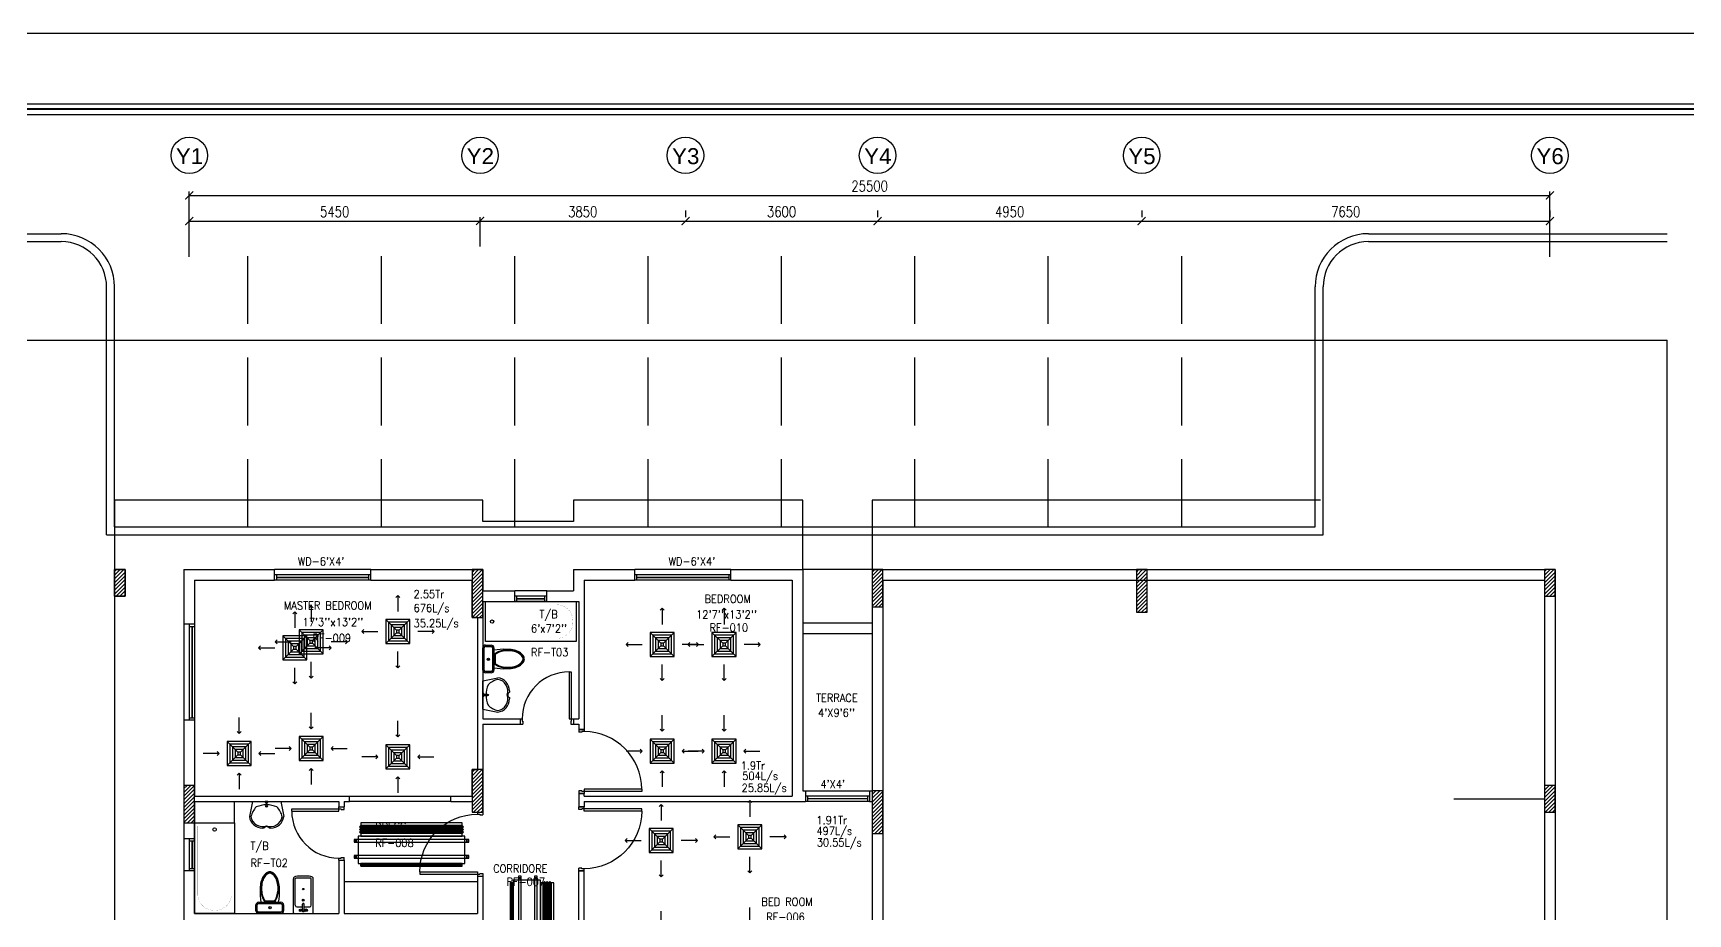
# Model space of a CAD drawing. Header units: millimetres. Extents: x -1288794 to 352264, y -1971533 to -1569871.
# Drawn here: x 18783 to 49797, y -1586391 to -1569871 of the extents above; entities that cross this region are included whole.
import ezdxf
from ezdxf.enums import TextEntityAlignment as Align

# ---------------------------------------------------------------- set-up
doc = ezdxf.new("R2010")
doc.units = ezdxf.units.MM
doc.header["$LTSCALE"] = 500
doc.header["$PDMODE"] = 34
for name, pattern in [('CENTER', [50.8, 31.75, -6.35, 6.35, -6.35]), ('DASHED', [19.05, 12.7, -6.35]), ('DASHED2', [9.525, 6.35, -3.175])]:
    doc.linetypes.add(name, pattern=pattern)
for name, color, linetype in [('A-ANNO-DIMS', 1, 'Continuous'), ('A-ANNO-SYMB', 33, 'Continuous'), ('A-ANNO-TEXT', 8, 'Continuous'), ('A-AREA', 8, 'CENTER'), ('A-DOOR', 4, 'Continuous'), ('A-FLOR-OVHD', 4, 'DASHED2'), ('A-FLOR-PFIX', 8, 'Continuous'), ('A-FLOR-SPCL', 8, 'Continuous'), ('A-GLAZ', 5, 'Continuous'), ('A-WALL-FULL', 8, 'Continuous'), ('AC-SAD TEXT', 3, 'Continuous'), ('FCU-AC', 160, 'Continuous'), ('L-WALK', 8, 'Continuous'), ('LOGO LINE', 7, 'Continuous'), ('LOGO1LINE', 7, 'Continuous'), ('RAD RIGHT', 1, 'Continuous'), ('S-COL- HACT.', 9, 'Continuous'), ('S-COL.', 8, 'Continuous'), ('SAD RIGHT', 3, 'Continuous')]:
    doc.layers.add(name, color=color, linetype=linetype)
doc.styles.add('ROMANS', font='romans.shx', dxfattribs={"width": 0.8})
doc.styles.add('SANSSERIF', font='sas_____.pfb')
doc.dimstyles.new('100 of DIM2', dxfattribs={"dimscale": 0, "dimtxt": 200, "dimasz": 150, "dimexe": 75, "dimexo": 200, "dimgap": 75, "dimtad": 1, "dimdec": 0, "dimrnd": 5, "dimzin": 0, "dimdsep": 46, "dimtxsty": 'ROMANS', "dimblk": 'ARCHTICK', "dimcen": 100, "dimclrd": 94, "dimclre": 94, "dimclrt": 2, "dimadec": 0, "dimazin": 0, "dimtfac": 1, "dimtdec": 0, "dimtofl": 0, "dimtmove": 2, "dimatfit": 3, "dimldrblk": 'OPEN90', "dimfxl": 75, "dimtolj": 1, "dimtzin": 0, "dimarcsym": 0})
pattern_1 = [(45, (1143665.13, -1215620.816), (-35.355339, 35.355339), [])]

# ---------------------------------------------------------------- blocks, each defined once
blk = doc.blocks.new('D-120-R1')
for p, q in [((-80, 1180), (-40, 1180)), ((-80, 1180), (-80, 100)), ((-40, 1180), (-40, 55)), ((-1200, 100), (-1160, 100)), ((-1200, 100), (-1200, 0)), ((-1160, 100), (-1160, 55)), ((-1160, 55), (-1150, 55)), ((-1150, 55), (-1150, 0)), ((-80, 100), (0, 100)), ((-50, 55), (-40, 55)), ((-50, 55), (-50, 0)), ((-50, 0), (0, 0)), ((0, 100), (0, 0)), ((-1200, 0), (-1150, 0))]:
    blk.add_line(p, q)
at = {"linetype": 'Continuous'}
blk.add_arc((-80, 100), 1080, 90, 180, dxfattribs=at)
blk = doc.blocks.new('D-100-R1')
for p, q in [((-80, 980), (-80, 100)), ((-80, 980), (-40, 980)), ((-40, 980), (-40, 55)), ((-1000, 100), (-1000, 0)), ((-1000, 100), (-960, 100)), ((-960, 100), (-960, 55)), ((-960, 55), (-950, 55)), ((-950, 55), (-950, 0)), ((-80, 100), (0, 100)), ((-50, 55), (-50, 0)), ((-50, 55), (-40, 55)), ((-50, 0), (0, 0)), ((0, 100), (0, 0)), ((-1000, 0), (-950, 0))]:
    blk.add_line(p, q)
at = {"linetype": 'Continuous'}
blk.add_arc((-80, 100), 880, 90, 180, dxfattribs=at)
blk = doc.blocks.new('W-60')
for p, q in [((600, 100), (0, 100)), ((600, 0), (0, 0)), ((40, 0), (40, 100)), ((560, 100), (560, 0))]:
    blk.add_line(p, q)
at = {"linetype": 'Continuous'}
for p, q in [((560, 53), (40, 53)), ((560, 47), (40, 47))]:
    blk.add_line(p, q, dxfattribs=at)
blk = doc.blocks.new('BIDET-1')
for p, q in [((175, 0), (-175, 0)), ((-185, -10), (-185, -649)), ((-150, -155), (-150, -649)), ((-15, -125), (-120, -125)), ((-39, -59), (-69, -59)), ((-54, -44), (-54, -74)), ((-15, -54), (-15, -174)), ((12, -250), (-12, -250)), ((-9, -259), (9, -241)), ((-9, -241), (9, -259)), ((0, -238), (0, -262)), ((15, -54), (15, -174)), ((120, -125), (15, -125)), ((39, -59), (69, -59)), ((54, -44), (54, -74)), ((150, -155), (150, -649)), ((185, -10), (185, -649))]:
    blk.add_line(p, q)
for centre, radius in [((-54, -59), 25), ((-54, -59), 20), ((-54, -59), 15.2), ((-54, -59), 10.2), ((0, -250), 17.5), ((0, -250), 12.5), ((54, -59), 20), ((54, -59), 15.2), ((54, -59), 10.2), ((0, -457), 12.5), ((0, -457), 10)]:
    blk.add_circle(centre, radius)
for centre, radius, start, end in [((-175, -10), 10, 90, 180), ((175, -10), 10, 0, 90), ((-120, -155), 30, 90, 180), ((0, -54), 20, 318.5904, 221.4096), ((0, -54), 15, 0, 180), ((0, -174), 15, 180, 0), ((120, -155), 30, 0, 90), ((-140, -649), 45, 180, 265.2062), ((-140, -649), 10, 180, 265.2062), ((0, 1020), 1720, 265.2062, 274.7938), ((0, 1020), 1685, 265.2062, 274.7938), ((140, -649), 10, 274.7938, 0), ((140, -649), 45, 274.7938, 0)]:
    blk.add_arc(centre, radius, start, end)
blk = doc.blocks.new('WC-1')
for p, q in [((-210, 0), (210, 0)), ((-260, -160), (-260, -50)), ((-235, -160), (-235, -50)), ((-210, -25), (210, -25)), ((210, -185), (-210, -185)), ((210, -210), (-210, -210)), ((91, -223), (-91, -223)), ((86, -235), (-86, -235)), ((235, -50), (235, -160)), ((260, -50), (260, -160))]:
    blk.add_line(p, q)
for radius in [22.1, 17.1]:
    blk.add_circle((-6, -107), radius)
for centre, radius, start, end in [((-210, -50), 50, 90, 180), ((-210, -160), 50, 180, 270), ((-210, -50), 25, 90, 180), ((-210, -160), 25, 180, 270), ((722, -383), 904, 168.9529, 184.0632), ((178, -428), 341, 149.8586, 166.4766), ((178, -428), 328, 149.8586, 166.4766), ((69, -365), 214, 138.4152, 149.8586), ((69, -365), 201, 139.9943, 149.8586), ((-69, -365), 201, 30.1414, 40.0057), ((-69, -365), 214, 30.1414, 41.5848), ((-178, -428), 328, 13.5234, 30.1414), ((-178, -428), 341, 13.5234, 30.1414), ((210, -50), 50, 360, 90), ((210, -50), 25, 360, 90), ((210, -160), 25, 270, 360), ((210, -160), 50, 270, 360), ((352, -470), 532, 177.5541, 180), ((352, -470), 532, 180, 193.5234), ((352, -470), 520, 166.4766, 180), ((352, -470), 520, 180, 193.5234), ((178, -512), 353, 193.5234, 210.1414), ((352, -470), 507, 166.4766, 180), ((352, -470), 507, 180, 193.5234), ((178, -512), 341, 193.5234, 210.1414), ((178, -512), 328, 193.5234, 210.1414), ((-178, -512), 328, 329.8586, 346.4766), ((-178, -512), 341, 329.8586, 346.4766), ((-178, -512), 353, 329.8586, 346.4766), ((-352, -470), 507, 360, 13.5234), ((-352, -470), 507, 346.4766, 360), ((-352, -470), 520, 360, 13.5234), ((-352, -470), 520, 346.4766, 360), ((-352, -470), 532, 346.4766, 360), ((-352, -470), 532, 360, 2.4459), ((69, -575), 226, 210.1414, 234.4972), ((69, -575), 214, 210.1414, 234.4972), ((69, -575), 201, 210.1414, 234.4972), ((0, -672), 108, 234.4972, 270), ((0, -672), 95.9, 234.4972, 270), ((0, -672), 83.4, 234.4972, 270), ((0, -672), 83.4, 270, 305.5028), ((0, -672), 95.9, 270, 305.5028), ((0, -672), 108, 270, 305.5028), ((-69, -575), 201, 305.5028, 329.8586), ((-69, -575), 214, 305.5028, 329.8586), ((-69, -575), 226, 305.5028, 329.8586)]:
    blk.add_arc(centre, radius, start, end)
at = {"linetype": 'Continuous', "ltscale": 50}
blk.add_arc((-722, -383), 904, 355.9368, 11.0471, dxfattribs=at)
blk = doc.blocks.new('LAV-4')
for p, q in [((-266, 0), (-322, -283)), ((-266, 0), (268, 0)), ((268, 0), (324, -280)), ((-48, -500), (-75, -500)), ((75, -500), (50, -500))]:
    blk.add_line(p, q)
for points in [[(-25, 0), (-25, -18), (25, -18), (25, 0)], [(-9, -20), (-9, -57), (8, -57), (8, -20)]]:
    blk.add_lwpolyline(points, close=True)
blk.add_circle((0, -91), 15.4)
for centre, radius, start, end in [((-75, -250), 250, 187.6784, 270), ((74, -366), 375, 135.3333, 167.1432), ((-75, -250), 220, 188.5814, 289.9523), ((0, -539), 477, 66.1261, 113.874), ((75, -250), 220, 250.0878, 350.8515), ((75, -250), 250, 270, 353.0121), ((-74, -366), 375, 12.5199, 44.6667), ((1, -527), 55.9, 28.7827, 151.2173), ((50, -499), 0, 238.1883, 0)]:
    blk.add_arc(centre, radius, start, end)
blk = doc.blocks.new('BT-2')
blk.add_lwpolyline([(0, 750), (1700, 750), (1700, 0), (0, 0)], close=True)
at = {"const_width": 2}
blk.add_lwpolyline([(60, 690), (1340, 690, -0.414214), (1640, 390), (1640, 360, -0.414214), (1340, 60), (60, 60)], format="xyb", close=True, dxfattribs=at)
blk.add_circle((125, 375), 31.9)
blk = doc.blocks.new('W-180')
for p, q in [((1800, 100), (0, 100)), ((1800, 0), (0, 0)), ((40, 0), (40, 100)), ((1760, 100), (1760, 0))]:
    blk.add_line(p, q)
at = {"linetype": 'Continuous'}
for p, q in [((1760, 53), (40, 53)), ((1760, 47), (40, 47))]:
    blk.add_line(p, q, dxfattribs=at)
blk = doc.blocks.new('W-120')
for p, q in [((1200, 100), (0, 100)), ((1200, 0), (0, 0)), ((40, 0), (40, 100)), ((1160, 100), (1160, 0))]:
    blk.add_line(p, q)
at = {"linetype": 'Continuous'}
for p, q in [((1160, 53), (40, 53)), ((1160, 47), (40, 47))]:
    blk.add_line(p, q, dxfattribs=at)
blk = doc.blocks.new('_ArchTick')
at = {"color": 0, "linetype": 'ByBlock', "const_width": 0.15}
blk.add_lwpolyline([(-0.5, -0.5), (0.5, 0.5)], dxfattribs=at)
blk = doc.blocks.new('*D25')
at = {"layer": 'A-ANNO-DIMS', "color": 94, "lineweight": -2, "ltscale": 3, "transparency": 16777216}
for p, q in [((31010, -1573196), (31010, -1573321)), ((34610, -1573196), (34610, -1573321)), ((31010, -1573396), (34610, -1573396))]:
    blk.add_line(p, q, dxfattribs=at)
at = {"layer": 'Defpoints', "color": 0, "ltscale": 3, "transparency": 16777216}
for p in [(31010, -1573396), (34610, -1573396), (34610, -1573396)]:
    blk.add_point(p, dxfattribs=at)
at = {"layer": 'A-ANNO-DIMS', "color": 94, "lineweight": -2, "ltscale": 3, "transparency": 16777216, "xscale": 150, "yscale": 150, "zscale": 150, "rotation": 180}
blk.add_blockref('_ArchTick', (31010, -1573396), dxfattribs=at)
at = {"layer": 'A-ANNO-DIMS', "color": 94, "lineweight": -2, "ltscale": 3, "transparency": 16777216, "xscale": 150, "yscale": 150, "zscale": 150}
blk.add_blockref('_ArchTick', (34610, -1573396), dxfattribs=at)
at = {"layer": 'A-ANNO-DIMS', "color": 2, "ltscale": 3, "transparency": 16777216, "insert": (32810, -1573221), "char_height": 200, "attachment_point": 5, "style": 'ROMANS'}
blk.add_mtext('\\A1;3600', dxfattribs=at)
blk = doc.blocks.new('_Open90')
at = {"color": 0, "linetype": 'ByBlock', "lineweight": -2}
for p, q in [((0, 0), (-1, 0)), ((-0.5, 0.5), (0, 0)), ((0, 0), (-0.5, -0.5))]:
    blk.add_line(p, q, dxfattribs=at)
blk = doc.blocks.new('*D26')
at = {"layer": 'A-ANNO-DIMS', "color": 94, "lineweight": -2, "ltscale": 3, "transparency": 16777216}
for p, q in [((39560, -1573196), (39560, -1573321)), ((47210, -1573196), (47210, -1573321)), ((39560, -1573396), (47210, -1573396))]:
    blk.add_line(p, q, dxfattribs=at)
at = {"layer": 'Defpoints', "color": 0, "ltscale": 3, "transparency": 16777216}
for p in [(39560, -1573396), (47210, -1573396), (47210, -1573396)]:
    blk.add_point(p, dxfattribs=at)
at = {"layer": 'A-ANNO-DIMS', "color": 94, "lineweight": -2, "ltscale": 3, "transparency": 16777216, "xscale": 150, "yscale": 150, "zscale": 150, "rotation": 180}
blk.add_blockref('_ArchTick', (39560, -1573396), dxfattribs=at)
at = {"layer": 'A-ANNO-DIMS', "color": 94, "lineweight": -2, "ltscale": 3, "transparency": 16777216, "xscale": 150, "yscale": 150, "zscale": 150}
blk.add_blockref('_ArchTick', (47210, -1573396), dxfattribs=at)
at = {"layer": 'A-ANNO-DIMS', "color": 2, "ltscale": 3, "transparency": 16777216, "insert": (43385, -1573221), "char_height": 200, "attachment_point": 5, "style": 'ROMANS'}
blk.add_mtext('\\A1;7650', dxfattribs=at)
blk = doc.blocks.new('*D27')
at = {"layer": 'A-ANNO-DIMS', "color": 94, "lineweight": -2, "ltscale": 3, "transparency": 16777216}
for p, q in [((21710, -1573871), (21710, -1573321)), ((27160, -1573871), (27160, -1573321)), ((21710, -1573396), (27160, -1573396))]:
    blk.add_line(p, q, dxfattribs=at)
at = {"layer": 'Defpoints', "color": 0, "ltscale": 3, "transparency": 16777216}
for p in [(27160, -1573396), (21710, -1574071), (27160, -1574071)]:
    blk.add_point(p, dxfattribs=at)
at = {"layer": 'A-ANNO-DIMS', "color": 94, "lineweight": -2, "ltscale": 3, "transparency": 16777216, "xscale": 150, "yscale": 150, "zscale": 150, "rotation": 180}
blk.add_blockref('_ArchTick', (21710, -1573396), dxfattribs=at)
at = {"layer": 'A-ANNO-DIMS', "color": 94, "lineweight": -2, "ltscale": 3, "transparency": 16777216, "xscale": 150, "yscale": 150, "zscale": 150}
blk.add_blockref('_ArchTick', (27160, -1573396), dxfattribs=at)
at = {"layer": 'A-ANNO-DIMS', "color": 2, "ltscale": 3, "transparency": 16777216, "insert": (24435, -1573221), "char_height": 200, "attachment_point": 5, "style": 'ROMANS'}
blk.add_mtext('\\A1;5450', dxfattribs=at)
blk = doc.blocks.new('*D28')
at = {"layer": 'A-ANNO-DIMS', "color": 94, "lineweight": -2, "ltscale": 3, "transparency": 16777216}
for p, q in [((27160, -1573871), (27160, -1573321)), ((31010, -1573196), (31010, -1573321)), ((27160, -1573396), (31010, -1573396))]:
    blk.add_line(p, q, dxfattribs=at)
at = {"layer": 'Defpoints', "color": 0, "ltscale": 3, "transparency": 16777216}
for p in [(31010, -1573396), (31010, -1573396), (27160, -1574071)]:
    blk.add_point(p, dxfattribs=at)
at = {"layer": 'A-ANNO-DIMS', "color": 94, "lineweight": -2, "ltscale": 3, "transparency": 16777216, "xscale": 150, "yscale": 150, "zscale": 150, "rotation": 180}
blk.add_blockref('_ArchTick', (27160, -1573396), dxfattribs=at)
at = {"layer": 'A-ANNO-DIMS', "color": 94, "lineweight": -2, "ltscale": 3, "transparency": 16777216, "xscale": 150, "yscale": 150, "zscale": 150}
blk.add_blockref('_ArchTick', (31010, -1573396), dxfattribs=at)
at = {"layer": 'A-ANNO-DIMS', "color": 2, "ltscale": 3, "transparency": 16777216, "insert": (29085, -1573221), "char_height": 200, "attachment_point": 5, "style": 'ROMANS'}
blk.add_mtext('\\A1;3850', dxfattribs=at)
blk = doc.blocks.new('*D29')
at = {"layer": 'A-ANNO-DIMS', "color": 94, "lineweight": -2, "ltscale": 3, "transparency": 16777216}
for p, q in [((34610, -1573196), (34610, -1573321)), ((39560, -1573196), (39560, -1573321)), ((34610, -1573396), (39560, -1573396))]:
    blk.add_line(p, q, dxfattribs=at)
at = {"layer": 'Defpoints', "color": 0, "ltscale": 3, "transparency": 16777216}
for p in [(34610, -1573396), (39560, -1573396), (39560, -1573396)]:
    blk.add_point(p, dxfattribs=at)
at = {"layer": 'A-ANNO-DIMS', "color": 94, "lineweight": -2, "ltscale": 3, "transparency": 16777216, "xscale": 150, "yscale": 150, "zscale": 150, "rotation": 180}
blk.add_blockref('_ArchTick', (34610, -1573396), dxfattribs=at)
at = {"layer": 'A-ANNO-DIMS', "color": 94, "lineweight": -2, "ltscale": 3, "transparency": 16777216, "xscale": 150, "yscale": 150, "zscale": 150}
blk.add_blockref('_ArchTick', (39560, -1573396), dxfattribs=at)
at = {"layer": 'A-ANNO-DIMS', "color": 2, "ltscale": 3, "transparency": 16777216, "insert": (37085, -1573221), "char_height": 200, "attachment_point": 5, "style": 'ROMANS'}
blk.add_mtext('\\A1;4950', dxfattribs=at)
blk = doc.blocks.new('*D30')
at = {"layer": 'A-ANNO-DIMS', "color": 94, "lineweight": -2, "ltscale": 3, "transparency": 16777216}
for p, q in [((21710, -1574066), (21710, -1572840)), ((21710, -1572915), (47210, -1572915)), ((47210, -1574066), (47210, -1572840))]:
    blk.add_line(p, q, dxfattribs=at)
at = {"layer": 'Defpoints', "color": 0, "ltscale": 3, "transparency": 16777216}
for p in [(47210, -1572915), (21710, -1574266), (47210, -1574266)]:
    blk.add_point(p, dxfattribs=at)
at = {"layer": 'A-ANNO-DIMS', "color": 94, "lineweight": -2, "ltscale": 3, "transparency": 16777216, "xscale": 150, "yscale": 150, "zscale": 150, "rotation": 180}
blk.add_blockref('_ArchTick', (21710, -1572915), dxfattribs=at)
at = {"layer": 'A-ANNO-DIMS', "color": 94, "lineweight": -2, "ltscale": 3, "transparency": 16777216, "xscale": 150, "yscale": 150, "zscale": 150}
blk.add_blockref('_ArchTick', (47210, -1572915), dxfattribs=at)
at = {"layer": 'A-ANNO-DIMS', "color": 2, "ltscale": 3, "transparency": 16777216, "insert": (34460, -1572740), "char_height": 200, "attachment_point": 5, "style": 'ROMANS'}
blk.add_mtext('\\A1;25500', dxfattribs=at)
blk = doc.blocks.new('fcu 3.5 tr')
at = {"layer": 'FCU-AC'}
h = blk.add_hatch(dxfattribs=at)
h.set_pattern_fill('NET', color=3)
h.paths.add_polyline_path([(100970, -1580238), (99070, -1580238), (99070, -1580288), (100970, -1580288)])
for p, q in [((99045, -1579550), (99070, -1579525)), ((100970, -1579525), (99070, -1579525)), ((100995, -1579550), (100970, -1579525)), ((100995, -1579550), (99045, -1579550)), ((99045, -1579550), (99070, -1579575)), ((99045, -1579600), (99070, -1579575)), ((100995, -1579600), (99045, -1579600)), ((99045, -1579600), (99070, -1579625)), ((99045, -1579650), (99070, -1579625)), ((100995, -1579650), (99045, -1579650)), ((99045, -1579650), (99070, -1579675)), ((100970, -1579575), (99070, -1579575)), ((100970, -1579575), (99070, -1579575)), ((100970, -1579625), (99070, -1579625)), ((100970, -1579625), (99070, -1579625)), ((100995, -1579550), (100970, -1579575)), ((100995, -1579600), (100970, -1579575)), ((100995, -1579600), (100970, -1579625)), ((100995, -1579650), (100970, -1579625)), ((100995, -1579650), (100970, -1579675))]:
    blk.add_line(p, q, dxfattribs=at)
at = {"layer": 'FCU-AC', "color": 1}
for p, q in [((100970, -1579475), (99070, -1579475)), ((99070, -1579475), (99070, -1579525)), ((99070, -1579525), (100970, -1579525)), ((100970, -1579525), (100970, -1579475)), ((100970, -1579675), (99070, -1579675)), ((99070, -1579675), (99070, -1579725)), ((99070, -1579725), (100970, -1579725)), ((100970, -1579725), (100970, -1579675))]:
    blk.add_line(p, q, dxfattribs=at)
at = {"layer": 'FCU-AC', "color": 6}
for points in [[(98945, -1579838), (101095, -1579838), (101095, -1579788), (98945, -1579788)], [(98945, -1580138), (101095, -1580138), (101095, -1580088), (98945, -1580088)]]:
    blk.add_lwpolyline(points, close=True, dxfattribs=at)
at = {"layer": 'FCU-AC'}
blk.add_lwpolyline([(99020, -1580238), (101020, -1580238), (101020, -1579725), (99020, -1579725)], close=True, dxfattribs=at)
at = {"layer": 'FCU-AC', "color": 3}
blk.add_lwpolyline([(99070, -1580288), (100970, -1580288), (100970, -1580238), (99070, -1580238)], close=True, dxfattribs=at)
at = {"layer": 'FCU-AC', "color": 6}
for centre in [(98982, -1579813), (101057, -1579813), (98982, -1580113), (101057, -1580113)]:
    blk.add_circle(centre, 12.5, dxfattribs=at)
blk = doc.blocks.new('fcu 2 tr')
h = blk.add_hatch()
h.set_pattern_fill('NET', color=3)
h.paths.add_polyline_path([(80954, -1588493), (79654, -1588493), (79654, -1588543), (80954, -1588543)])
at = {"layer": 'FCU-AC'}
for p, q in [((79654, -1587780), (79629, -1587805)), ((80979, -1587805), (79629, -1587805)), ((79654, -1587830), (79629, -1587805)), ((79654, -1587830), (79629, -1587855)), ((80979, -1587855), (79629, -1587855)), ((79654, -1587880), (79629, -1587855)), ((79654, -1587880), (79629, -1587905)), ((80979, -1587905), (79629, -1587905)), ((79654, -1587930), (79629, -1587905)), ((80954, -1587780), (79654, -1587780)), ((80954, -1587830), (79654, -1587830)), ((80954, -1587830), (79654, -1587830)), ((80954, -1587880), (79654, -1587880)), ((80954, -1587880), (79654, -1587880)), ((80954, -1587780), (80979, -1587805)), ((80954, -1587830), (80979, -1587805)), ((80954, -1587830), (80979, -1587855)), ((80954, -1587880), (80979, -1587855)), ((80954, -1587880), (80979, -1587905)), ((80954, -1587930), (80979, -1587905))]:
    blk.add_line(p, q, dxfattribs=at)
at = {"layer": 'FCU-AC', "color": 1}
for p, q in [((80954, -1587730), (79654, -1587730)), ((79654, -1587730), (79654, -1587780)), ((79654, -1587780), (80954, -1587780)), ((80954, -1587780), (80954, -1587730)), ((80954, -1587930), (79654, -1587930)), ((79654, -1587930), (79654, -1587980)), ((79654, -1587980), (80954, -1587980)), ((80954, -1587980), (80954, -1587930))]:
    blk.add_line(p, q, dxfattribs=at)
at = {"layer": 'FCU-AC', "color": 6}
for points in [[(79529, -1588093), (81079, -1588093), (81079, -1588043), (79529, -1588043)], [(79529, -1588393), (81079, -1588393), (81079, -1588343), (79529, -1588343)]]:
    blk.add_lwpolyline(points, close=True, dxfattribs=at)
at = {"layer": 'FCU-AC'}
blk.add_lwpolyline([(79604, -1588493), (81004, -1588493), (81004, -1587980), (79604, -1587980)], close=True, dxfattribs=at)
at = {"layer": 'FCU-AC', "color": 3}
blk.add_lwpolyline([(79654, -1588543), (80954, -1588543), (80954, -1588493), (79654, -1588493)], close=True, dxfattribs=at)
at = {"layer": 'FCU-AC', "color": 6}
for centre in [(79566, -1588068), (81041, -1588068), (79566, -1588368), (81041, -1588368)]:
    blk.add_circle(centre, 12.5, dxfattribs=at)
blk = doc.blocks.new('SD RIGHT')
at = {"layer": 'SAD RIGHT'}
for p, q in [((-225, 225), (-25, 25)), ((225, 225), (25, 25)), ((-25, -25), (-225, -225)), ((225, -225), (25, -25))]:
    blk.add_line(p, q, dxfattribs=at)
for points in [[(-225, -225), (225, -225), (225, 225), (-225, 225)], [(-175, -175), (175, -175), (175, 175), (-175, 175)], [(-125, -125), (125, -125), (125, 125), (-125, 125)], [(-75, -75), (75, -75), (75, 75), (-75, 75)], [(-25, -25), (25, -25), (25, 25), (-25, 25)]]:
    blk.add_lwpolyline(points, close=True, dxfattribs=at)
for points in [[(0, 678), (0, 375)], [(-678, 0), (-375, 0)], [(678, 0), (375, 0)], [(0, -678), (0, -375)]]:
    blk.add_leader(points, dimstyle='100 of DIM2', override={"dimscale": 1, "dimasz": 75, "dimtad": 0, "dimclrd": 256, "dimfxl": 0.2}, dxfattribs=at)
blk = doc.blocks.new('RAD RIGHT CENTER')
at = {"layer": 'RAD RIGHT'}
for p, q in [((-225, 225), (-25, 25)), ((225, 225), (25, 25)), ((-25, -25), (-225, -225)), ((25, -25), (225, -225))]:
    blk.add_line(p, q, dxfattribs=at)
for points in [[(-225, -225), (225, -225), (225, 225), (-225, 225)], [(-175, -175), (175, -175), (175, 175), (-175, 175)], [(-125, -125), (125, -125), (125, 125), (-125, 125)], [(-75, -75), (75, -75), (75, 75), (-75, 75)], [(-25, -25), (25, -25), (25, 25), (-25, 25)]]:
    blk.add_lwpolyline(points, close=True, dxfattribs=at)
for points in [[(0, 373), (0, 673)], [(-373, 0), (-673, 0)], [(373, 0), (673, 0)], [(0, -373), (0, -673)]]:
    blk.add_leader(points, dimstyle='100 of DIM2', override={"dimscale": 1, "dimasz": 75, "dimtad": 0, "dimclrd": 1, "dimfxl": 0.2}, dxfattribs=at)

msp = doc.modelspace()

# ---------------------------------------------------------------- hatches: boundary and pattern name
at = {"layer": 'S-COL- HACT.', "linetype": 'Continuous', "ltscale": 3}
h = msp.add_hatch(dxfattribs=at)
h.set_pattern_fill('ANSI31', color=256, scale=400, style=0)
h.set_pattern_definition(pattern_1)
h.paths.add_polyline_path([(20509.9, -1580432.8), (20509.9, -1579932.8), (20309.9, -1579932.8), (20309.9, -1580432.8)])
h = msp.add_hatch(dxfattribs=at)
h.set_pattern_fill('ANSI31', color=256, scale=400, style=0)
h.set_pattern_definition(pattern_1)
h.paths.add_polyline_path([(27209.9, -1580832.8), (27209.9, -1579932.8), (27009.9, -1579932.8), (27009.9, -1580832.8)])
h = msp.add_hatch(dxfattribs=at)
h.set_pattern_fill('ANSI31', color=256, scale=400, style=0)
h.set_pattern_definition(pattern_1)
h.paths.add_polyline_path([(34509.9, -1579932.8), (34509.9, -1580632.8), (34709.9, -1580632.8), (34709.9, -1579932.8)])
h = msp.add_hatch(dxfattribs=at)
h.set_pattern_fill('ANSI31', color=256, scale=400, style=0)
h.set_pattern_definition(pattern_1)
h.paths.add_polyline_path([(39459.9, -1579932.8), (39459.9, -1580732.8), (39659.9, -1580732.8), (39659.9, -1579932.8)])
h = msp.add_hatch(dxfattribs=at)
h.set_pattern_fill('ANSI31', color=256, scale=400, style=0)
h.set_pattern_definition(pattern_1)
h.paths.add_polyline_path([(47309.9, -1580432.8), (47309.9, -1579932.8), (47109.9, -1579932.8), (47109.9, -1580432.8)])
h = msp.add_hatch(dxfattribs=at)
h.set_pattern_fill('ANSI31', color=256, scale=400, style=0)
h.set_pattern_definition(pattern_1)
h.paths.add_polyline_path([(27209.9, -1584482.8), (27209.9, -1583682.8), (27009.9, -1583682.8), (27009.9, -1584482.8)])
h = msp.add_hatch(dxfattribs=at)
h.set_pattern_fill('ANSI31', color=256, scale=400, style=0)
h.set_pattern_definition(pattern_1)
h.paths.add_polyline_path([(21609.9, -1583982.8), (21609.9, -1584682.8), (21809.9, -1584682.8), (21809.9, -1583982.8)])
h = msp.add_hatch(dxfattribs=at)
h.set_pattern_fill('ANSI31', color=256, scale=400, style=0)
h.set_pattern_definition(pattern_1)
h.paths.add_polyline_path([(34709.9, -1584882.8), (34709.9, -1584082.8), (34509.9, -1584082.8), (34509.9, -1584882.8)])
h = msp.add_hatch(dxfattribs=at)
h.set_pattern_fill('ANSI31', color=256, scale=400, style=0)
h.set_pattern_definition(pattern_1)
h.paths.add_polyline_path([(47109.9, -1583982.8), (47109.9, -1584482.8), (47309.9, -1584482.8), (47309.9, -1583982.8)])

# ---------------------------------------------------------------- linework, layer by layer
at = {"layer": 'A-ANNO-SYMB', "ltscale": 3}
for centre in [(21709.9, -1572164.6), (27159.9, -1572164.6), (31009.9, -1572164.6), (34609.9, -1572164.6), (39559.9, -1572164.6), (47209.9, -1572164.6)]:
    msp.add_circle(centre, 342.2, dxfattribs=at)
at = {"layer": 'A-AREA', "ltscale": 15}
for p in [(17309.9, -1575632.8), (49409.9, -1618632.8)]:
    msp.add_line(p, (49409.9, -1575632.8), dxfattribs=at)
at = {"layer": 'A-FLOR-OVHD', "ltscale": 3}
for p, q in [((24709.9, -1584182.8), (26609.9, -1584182.8)), ((26609.9, -1584282.8), (24709.9, -1584282.8))]:
    msp.add_line(p, q, dxfattribs=at)
msp.add_lwpolyline([(42909.9, -1578632.8), (34509.9, -1578632.8), (34509.9, -1579932.8), (33209.9, -1579932.8), (33209.9, -1578632.8), (28909.9, -1578632.8), (28909.9, -1579032.8), (27209.9, -1579032.8), (27209.9, -1578632.8), (20309.9, -1578632.8), (20309.9, -1588282.8), (19309.9, -1588282.8), (19309.9, -1592782.8)], dxfattribs=at)
at = {"layer": 'A-FLOR-PFIX', "ltscale": 3}
msp.add_line((22559.9, -1584682.8), (22559.9, -1584282.8), dxfattribs=at)
at = {"layer": 'A-FLOR-SPCL', "ltscale": 3}
for p, q in [((33209.9, -1580932.8), (34509.9, -1580932.8)), ((33209.9, -1581132.8), (34509.9, -1581132.8)), ((45409.9, -1584232.8), (47109.9, -1584232.8)), ((24609.9, -1585782.8), (27109.9, -1585782.8))]:
    msp.add_line(p, q, dxfattribs=at)
at = {"layer": 'A-GLAZ', "ltscale": 3}
for p, q in [((25109.9, -1579932.8), (23309.9, -1579932.8)), ((31859.9, -1579932.8), (30059.9, -1579932.8)), ((28409.9, -1580332.8), (27809.9, -1580332.8)), ((21609.9, -1580957.8), (21609.9, -1582757.8)), ((33259.9, -1584082.8), (34459.9, -1584082.8)), ((21609.9, -1584982.8), (21609.9, -1585582.8))]:
    msp.add_line(p, q, dxfattribs=at)
at = {"layer": 'A-WALL-FULL', "ltscale": 3}
for p, q in [((21609.9, -1579932.8), (23309.9, -1579932.8)), ((21609.9, -1579932.8), (21609.9, -1580957.8)), ((21809.9, -1580132.8), (23309.9, -1580132.8)), ((21809.9, -1580132.8), (21809.9, -1580957.8)), ((23309.9, -1580132.8), (23309.9, -1579932.8)), ((25109.9, -1579932.8), (27209.9, -1579932.8)), ((25109.9, -1580132.8), (25109.9, -1579932.8)), ((25109.9, -1580132.8), (27009.9, -1580132.8)), ((27209.9, -1579932.8), (27209.9, -1580332.8)), ((28909.9, -1579932.8), (30059.9, -1579932.8)), ((28909.9, -1579932.8), (28909.9, -1580332.8)), ((29109.9, -1580132.8), (30059.9, -1580132.8)), ((29109.9, -1580132.8), (29109.9, -1582932.8)), ((30059.9, -1580132.8), (30059.9, -1579932.8)), ((31859.9, -1579932.8), (33209.9, -1579932.8)), ((31859.9, -1580132.8), (31859.9, -1579932.8)), ((31859.9, -1580132.8), (33009.9, -1580132.8)), ((33009.9, -1580132.8), (33009.9, -1584182.8)), ((33209.9, -1579932.8), (33209.9, -1584082.8)), ((34509.9, -1579932.8), (47109.9, -1579932.8)), ((34509.9, -1579932.8), (34509.9, -1584082.8)), ((34709.9, -1580132.8), (43309.9, -1580132.8)), ((34709.9, -1580132.8), (34709.9, -1593732.8)), ((41909.9, -1580132.8), (43309.9, -1580132.8)), ((42909.9, -1580132.8), (47109.9, -1580132.8)), ((43209.9, -1580132.8), (44159.9, -1580132.8)), ((43209.9, -1580132.8), (46909.9, -1580132.8)), ((45959.9, -1579932.8), (47109.9, -1579932.8)), ((45959.9, -1580132.8), (46909.9, -1580132.8)), ((47109.9, -1579932.8), (47109.9, -1579932.8)), ((47109.9, -1580132.8), (47109.9, -1592679.4)), ((47109.9, -1580132.8), (47109.9, -1594682.8)), ((47309.9, -1579932.8), (47309.9, -1592679.4)), ((47309.9, -1579932.8), (47309.9, -1596341.2)), ((47309.9, -1579932.8), (47309.9, -1580132.8)), ((27209.9, -1580332.8), (27809.9, -1580332.8)), ((27809.9, -1580532.8), (27809.9, -1580332.8)), ((28409.9, -1580332.8), (28909.9, -1580332.8)), ((28409.9, -1580532.8), (28409.9, -1580332.8)), ((27209.9, -1580532.8), (27809.9, -1580532.8)), ((27209.9, -1580532.8), (27209.9, -1582732.8)), ((28409.9, -1580532.8), (29009.9, -1580532.8)), ((29009.9, -1580532.8), (29009.9, -1582732.8)), ((21809.9, -1580957.8), (21609.9, -1580957.8)), ((27109.9, -1580832.8), (27109.9, -1583682.8)), ((21609.9, -1582757.8), (21609.9, -1584982.8)), ((21809.9, -1582757.8), (21609.9, -1582757.8)), ((21809.9, -1582757.8), (21809.9, -1584182.8)), ((27209.9, -1582732.8), (27909.9, -1582732.8)), ((27209.9, -1582832.8), (27909.9, -1582832.8)), ((27209.9, -1582832.8), (27209.9, -1584482.8)), ((27909.9, -1582732.8), (27909.9, -1582832.8)), ((28909.9, -1582732.8), (28909.9, -1582832.8)), ((28909.9, -1582732.8), (29009.9, -1582732.8)), ((28909.9, -1582832.8), (29009.9, -1582832.8)), ((29009.9, -1582832.8), (29009.9, -1582932.8)), ((29009.9, -1582932.8), (29109.9, -1582932.8)), ((21809.9, -1584182.8), (24709.9, -1584182.8)), ((24709.9, -1584282.8), (24709.9, -1584182.8)), ((26609.9, -1584182.8), (27009.9, -1584182.8)), ((26609.9, -1584282.8), (26609.9, -1584182.8)), ((29009.9, -1584132.8), (29009.9, -1584382.8)), ((29009.9, -1584132.8), (29109.9, -1584132.8)), ((29109.9, -1584182.8), (29109.9, -1584132.8)), ((29109.9, -1584182.8), (33009.9, -1584182.8)), ((33209.9, -1584082.8), (33259.9, -1584082.8)), ((33259.9, -1584082.8), (33259.9, -1584282.8)), ((34459.9, -1584082.8), (34509.9, -1584082.8)), ((34459.9, -1584082.8), (34459.9, -1584282.8)), ((21809.9, -1584282.8), (24509.9, -1584282.8)), ((21809.9, -1584282.8), (21809.9, -1584982.8)), ((24509.9, -1584282.8), (24509.9, -1584382.8)), ((24509.9, -1584382.8), (24609.9, -1584382.8)), ((24609.9, -1584282.8), (24709.9, -1584282.8)), ((24609.9, -1584282.8), (24609.9, -1584382.8)), ((26609.9, -1584282.8), (27009.9, -1584282.8)), ((27109.9, -1584482.8), (27209.9, -1584482.8)), ((29009.9, -1584382.8), (29109.9, -1584382.8)), ((29109.9, -1584282.8), (33259.9, -1584282.8)), ((29109.9, -1584282.8), (29109.9, -1584382.8)), ((34459.9, -1584282.8), (34509.9, -1584282.8)), ((34509.9, -1584282.8), (34509.9, -1587582.8)), ((21809.9, -1584982.8), (21609.9, -1584982.8)), ((24509.9, -1585382.8), (24609.9, -1585382.8)), ((24509.9, -1585382.8), (24509.9, -1586382.8)), ((24609.9, -1585382.8), (24609.9, -1586382.8)), ((21609.9, -1585582.8), (21609.9, -1586282.8)), ((21809.9, -1585582.8), (21609.9, -1585582.8)), ((21809.9, -1585582.8), (21809.9, -1586382.8)), ((27109.9, -1585682.8), (27209.9, -1585682.8)), ((27109.9, -1585682.8), (27109.9, -1586382.8)), ((27209.9, -1585682.8), (27209.9, -1587582.8)), ((29009.9, -1585582.8), (29109.9, -1585582.8)), ((29009.9, -1587582.8), (29009.9, -1585582.8)), ((29109.9, -1587582.8), (29109.9, -1585582.8)), ((21609.9, -1586282.8), (21609.9, -1586282.8)), ((21609.9, -1586282.8), (21609.9, -1587532.8)), ((21809.9, -1586382.8), (24509.9, -1586382.8)), ((24609.9, -1586382.8), (27109.9, -1586382.8))]:
    msp.add_line(p, q, dxfattribs=at)
at = {"layer": 'A-WALL-FULL', "linetype": 'Continuous', "ltscale": 3}
for p, q in [((27009.9, -1580832.8), (27009.9, -1580132.8)), ((39459.9, -1580132.8), (39459.9, -1580732.8)), ((39659.9, -1580732.8), (39659.9, -1580132.8)), ((39459.9, -1580732.8), (39659.9, -1580732.8)), ((27109.9, -1580832.8), (27009.9, -1580832.8)), ((27009.9, -1584182.8), (27009.9, -1583682.8)), ((27009.9, -1583682.8), (27109.9, -1583682.8)), ((27009.9, -1584282.8), (27009.9, -1584482.8)), ((27009.9, -1584482.8), (27209.9, -1584482.8))]:
    msp.add_line(p, q, dxfattribs=at)
msp.add_lwpolyline([(20309.9, -1579932.8), (20509.9, -1579932.8), (20509.9, -1580432.8), (20309.9, -1580432.8)], close=True, dxfattribs=at)
at = {"layer": 'L-WALK', "ltscale": 15}
for p, q in [((16895.7, -1573632.8), (19309.9, -1573632.8)), ((43809.9, -1573632.8), (49409.9, -1573632.8)), ((16895.7, -1573782.8), (19309.9, -1573782.8)), ((43809.9, -1573782.8), (49409.9, -1573782.8))]:
    msp.add_line(p, q, dxfattribs=at)
at = {"layer": 'L-WALK', "linetype": 'DASHED', "ltscale": 0.2}
for p, q in [((22809.9, -1579132.8), (22809.9, -1573632.8)), ((25309.9, -1579132.8), (25309.9, -1573632.8)), ((27809.9, -1579132.8), (27809.9, -1573632.8)), ((30309.9, -1579132.8), (30309.9, -1573632.8)), ((32809.9, -1579132.8), (32809.9, -1573632.8)), ((35309.9, -1579132.8), (35309.9, -1573632.8)), ((37809.9, -1579132.8), (37809.9, -1573632.8)), ((40309.9, -1579132.8), (40309.9, -1573632.8))]:
    msp.add_line(p, q, dxfattribs=at)
at = {"layer": 'L-WALK', "ltscale": 3}
for p, q in [((20159.9, -1579282.8), (20159.9, -1574581.5)), ((20309.9, -1579132.8), (20309.9, -1574581.5)), ((42809.9, -1579132.8), (42809.9, -1574632.8)), ((42959.9, -1579277.8), (42959.9, -1574632.8)), ((20309.9, -1579132.8), (42809.9, -1579132.8)), ((20159.9, -1579282.8), (42954.9, -1579282.8))]:
    msp.add_line(p, q, dxfattribs=at)
for centre, radius, start, end in [((19309.9, -1574632.8), 1000, 0, 90), ((19309.9, -1574632.8), 850, 0, 90), ((42954.9, -1579277.8), 5, 270, 0)]:
    msp.add_arc(centre, radius, start, end, dxfattribs=at)
at = {"layer": 'L-WALK', "ltscale": 15}
for radius in [1000, 850]:
    msp.add_arc((43809.9, -1574632.8), radius, 90, 180, dxfattribs=at)
at = {"layer": 'LOGO LINE'}
msp.add_lwpolyline([(75846.1, -1625558), (-2911.9, -1625558), (-2911.9, -1569870.5), (75846.1, -1569870.5)], close=True, dxfattribs=at)
at = {"layer": 'LOGO1LINE'}
for points in [[(74520.2, -1624232.1), (-1586, -1624232.1), (-1586, -1571196.4), (74520.2, -1571196.4)], [(64211.5, -1624033.3), (-1387.1, -1624033.3), (-1387.1, -1571395.3), (64211.5, -1571395.3)]]:
    msp.add_lwpolyline(points, close=True, dxfattribs=at)
at = {"layer": 'LOGO1LINE', "const_width": 39.8}
msp.add_lwpolyline([(74420.8, -1624132.7), (-1486.6, -1624132.7), (-1486.6, -1571295.9), (74420.8, -1571295.9)], close=True, dxfattribs=at)
at = {"layer": 'S-COL.', "linetype": 'Continuous', "ltscale": 3}
for points in [[(20509.9, -1580432.8), (20509.9, -1579932.8), (20309.9, -1579932.8), (20309.9, -1580432.8)], [(20509.9, -1580432.8), (20509.9, -1579932.8), (20309.9, -1579932.8), (20309.9, -1580432.8)], [(27209.9, -1580832.8), (27209.9, -1579932.8), (27009.9, -1579932.8), (27009.9, -1580832.8)], [(34509.9, -1579932.8), (34509.9, -1580632.8), (34709.9, -1580632.8), (34709.9, -1579932.8)], [(39459.9, -1579932.8), (39459.9, -1580732.8), (39659.9, -1580732.8), (39659.9, -1579932.8)], [(47309.9, -1580432.8), (47309.9, -1579932.8), (47109.9, -1579932.8), (47109.9, -1580432.8)], [(27209.9, -1584482.8), (27209.9, -1583682.8), (27009.9, -1583682.8), (27009.9, -1584482.8)], [(27209.9, -1584482.8), (27209.9, -1583682.8), (27009.9, -1583682.8), (27009.9, -1584482.8)], [(27209.9, -1584482.8), (27209.9, -1583682.8), (27009.9, -1583682.8), (27009.9, -1584482.8)], [(21609.9, -1583982.8), (21609.9, -1584682.8), (21809.9, -1584682.8), (21809.9, -1583982.8)], [(21609.9, -1583982.8), (21609.9, -1584682.8), (21809.9, -1584682.8), (21809.9, -1583982.8)], [(21609.9, -1583982.8), (21609.9, -1584682.8), (21809.9, -1584682.8), (21809.9, -1583982.8)], [(34709.9, -1584882.8), (34709.9, -1584082.8), (34509.9, -1584082.8), (34509.9, -1584882.8)], [(34709.9, -1584882.8), (34709.9, -1584082.8), (34509.9, -1584082.8), (34509.9, -1584882.8)], [(34709.9, -1584882.8), (34709.9, -1584082.8), (34509.9, -1584082.8), (34509.9, -1584882.8)], [(47109.9, -1583982.8), (47109.9, -1584482.8), (47309.9, -1584482.8), (47309.9, -1583982.8)]]:
    msp.add_lwpolyline(points, close=True, dxfattribs=at)

# ---------------------------------------------------------------- block references
at = {"layer": 'A-DOOR', "ltscale": 3}
msp.add_blockref('D-100-R1', (28909.9, -1582832.8), dxfattribs=at)
for name, p, rotation in [('D-120-R1', (29009.9, -1584132.8), 270), ('D-100-R1', (24609.9, -1584382.8), 90)]:
    msp.add_blockref(name, p, dxfattribs=dict(at, rotation=rotation))
at = {"layer": 'A-DOOR', "ltscale": 3, "xscale": -1}
for p, rotation in [((27209.9, -1585682.8), 90), ((29009.9, -1584382.8), 270)]:
    msp.add_blockref('D-120-R1', p, dxfattribs=dict(at, rotation=rotation))
at = {"layer": 'A-FLOR-PFIX', "ltscale": 3}
for name, p in [('BT-2', (27259.9, -1581282.8)), ('LAV-4', (23158.3, -1584282.8))]:
    msp.add_blockref(name, p, dxfattribs=at)
for name, p, rotation in [('WC-1', (27209.9, -1581609.9), 90), ('LAV-4', (27209.9, -1582284.9), 90), ('BT-2', (21809.9, -1584682.8), 270), ('WC-1', (23218.8, -1586382.8), 180), ('BIDET-1', (23847, -1586382.8), 180)]:
    msp.add_blockref(name, p, dxfattribs=dict(at, rotation=rotation))
at = {"layer": 'A-GLAZ', "ltscale": 3}
for name, p in [('W-180', (23309.9, -1580132.8)), ('W-180', (30059.9, -1580132.8)), ('W-60', (27809.9, -1580532.8)), ('W-120', (33259.9, -1584282.8))]:
    msp.add_blockref(name, p, dxfattribs=at)
at = {"layer": 'A-GLAZ', "ltscale": 3, "rotation": 90}
for name, p in [('W-180', (21809.9, -1582757.8)), ('W-60', (21809.9, -1585582.8))]:
    msp.add_blockref(name, p, dxfattribs=at)
at = {"layer": 'FCU-AC', "color": 3}
msp.add_blockref('fcu 3.5 tr', (-74145.2, -5207.7), dxfattribs=at)
at = {"layer": 'FCU-AC', "rotation": 270}
msp.add_blockref('fcu 2 tr', (1616272.2, -1506153.5), dxfattribs=at)
at = {"layer": 'RAD RIGHT'}
for p in [(23995, -1583290.3), (22642.9, -1583381.1), (25619.2, -1583444.8), (30573.9, -1583337), (31731.7, -1583337), (30556.2, -1587014.9), (32217.8, -1586944.3)]:
    msp.add_blockref('RAD RIGHT CENTER', p, dxfattribs=at)
at = {"layer": 'SAD RIGHT'}
for p in [(25619.2, -1581094.8), (23688.3, -1581400.7), (23995, -1581290.3), (30573.9, -1581337), (31731.7, -1581337), (30556.2, -1585014.9), (32217.8, -1584944.3)]:
    msp.add_blockref('SD RIGHT', p, dxfattribs=at)

# ---------------------------------------------------------------- texts
at = {"layer": 'A-ANNO-TEXT', "style": 'SANSSERIF'}
for s, p in [('Y1', (21714.6, -1572329.2)), ('Y2', (27164.6, -1572329.2)), ('Y3', (31014.6, -1572329.2)), ('Y4', (34614.6, -1572329.2)), ('Y5', (39564.6, -1572329.2)), ('Y6', (47214.6, -1572329.2))]:
    msp.add_text(s, height=300, dxfattribs=at).set_placement(p, align=Align.CENTER)
at = {"layer": 'A-ANNO-TEXT', "style": 'ROMANS', "width": 0.9}
for s, p in [("WD-6'X4'", (23745, -1579854.7)), ("WD-6'X4'", (30694, -1579854.7)), ('BEDROOM', (31366.9, -1580558.7)), ('MASTER BEDROOM', (23484.2, -1580681.3)), ('T/B', (28272.8, -1580846.5)), ("12'7''x13'2''", (31210, -1580849.2)), ("17'3''x13'2''", (23833.8, -1580991.4)), ("6'x7'2''", (28115.3, -1581113.8)), ('RF-010', (31460.5, -1581095.8)), ('RF-009', (24020, -1581290.3)), ('RF-T03', (28115.3, -1581558.8)), ('TERRACE', (33456.7, -1582414.4)), ("4'X9'6''", (33493.9, -1582693.7)), ("4'X4' ", (33538.9, -1584030.6)), ('DRESS.', (25193.1, -1584832.7)), ('T/B', (22857.7, -1585191.9)), ('RF-008', (25193.1, -1585133.4)), ('RF-T02', (22857.7, -1585509.9)), ('CORRIDORE', (27404.9, -1585616.5)), ('RF-007', (27655.5, -1585863.1)), ('BED ROOM', (32432.9, -1586239.4)), ('RF-006', (32523.3, -1586522.5))]:
    msp.add_text(s, height=150, dxfattribs=at).set_placement(p)
at = {"layer": 'AC-SAD TEXT', "style": 'ROMANS', "width": 0.9}
for s, p in [('2.55Tr', (25914.3, -1580467.9)), ('676L/s', (25914.3, -1580728.8)), ('35.25L/s', (25914.3, -1581014.1)), ('1.9Tr', (32043.4, -1583684.1)), ('504L/s', (32073.5, -1583877.3)), ('25.85L/s', (32061.7, -1584102.9)), ('497L/s', (33463.8, -1584910.2)), ('1.91Tr', (33464.8, -1584707.4)), ('30.55L/s', (33470.4, -1585125.4))]:
    msp.add_text(s, height=150, dxfattribs=at).set_placement(p)

# ---------------------------------------------------------------- dimensions: what is measured, and where the dimension line sits
at = {"layer": 'A-ANNO-DIMS', "ltscale": 3}
for base, p1, p2, picture, middle in [((47209.9, -1572915.4), (21709.9, -1574266.1), (47209.9, -1574266.1), '*D30', (34459.9, -1572740.4)), ((27159.9, -1573395.6), (21709.9, -1574070.9), (27159.9, -1574070.9), '*D27', (24434.9, -1573220.6)), ((31009.9, -1573395.6), (27159.9, -1574070.9), (31009.9, -1573395.6), '*D28', (29084.9, -1573220.6)), ((34609.9, -1573395.6), (31009.9, -1573395.6), (34609.9, -1573395.6), '*D25', (32809.9, -1573220.6)), ((39559.9, -1573395.6), (34609.9, -1573395.6), (39559.9, -1573395.6), '*D29', (37084.9, -1573220.6)), ((47209.9, -1573395.6), (39559.9, -1573395.6), (47209.9, -1573395.6), '*D26', (43384.9, -1573220.6))]:
    dim = msp.add_linear_dim(base=base, p1=p1, p2=p2, dimstyle='100 of DIM2', override={"dimscale": 1}, dxfattribs=at)
    dim.commit()
    dim.dimension.update_dxf_attribs({"geometry": picture, "text_midpoint": middle})

doc.saveas('drawing.dxf')
